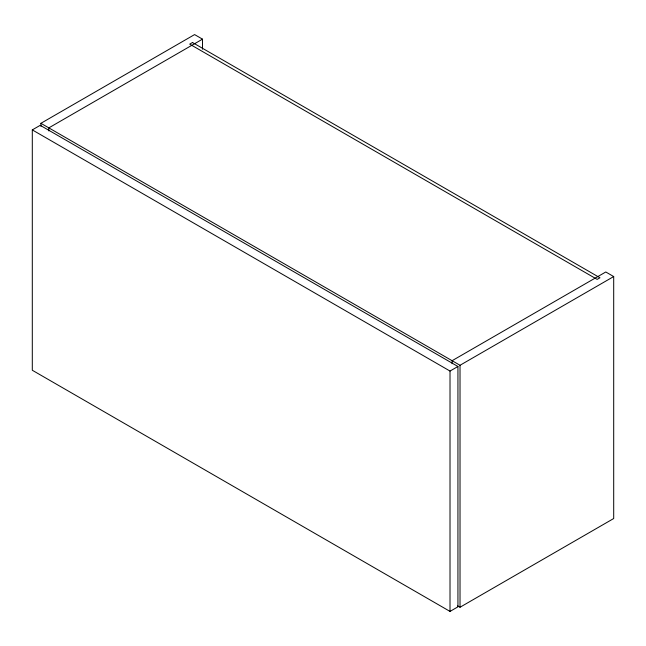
<?xml version="1.0" encoding="UTF-8"?>
<svg xmlns="http://www.w3.org/2000/svg" width="646" height="646" viewBox="0 0 646 646"><rect width="100%" height="100%" fill="white"/><g stroke="black" fill="none" stroke-linecap="round" stroke-linejoin="round"><path stroke-width="0.97" d="M40.916 126.325L40.916 123.305L194.591 34.585L202.505 39.156L202.505 49.233M32.3 129.894L40.213 125.324L457.933 366.484L457.933 606.844L450.012 611.415L32.3 370.255L32.3 129.894L450.012 371.054L457.933 366.484M202.505 39.156L48.83 127.876L48.83 130.904M40.916 123.305L460.025 365.273L613.7 276.553L613.7 518.528L460.025 607.248L457.651 605.883M613.7 276.553L605.787 271.982L452.111 360.702L452.111 363.73M460.025 365.273L460.025 607.248M450.012 371.054L450.012 611.415M192.492 42.515L189.698 44.13L597.17 279.379L599.964 277.764L192.492 42.515"/></g></svg>
